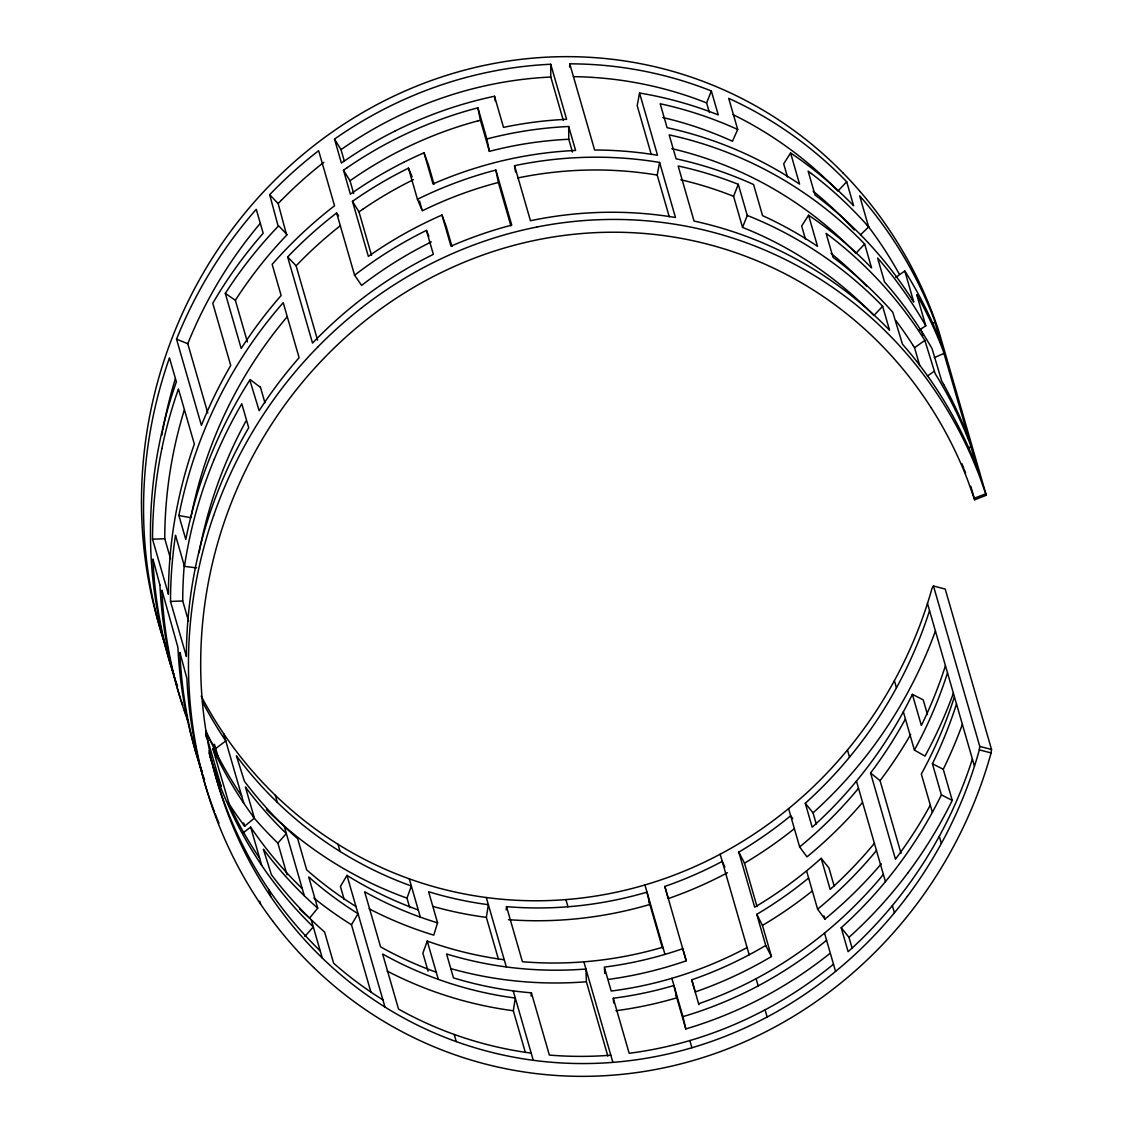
<?xml version="1.0" encoding="UTF-8"?>
<svg xmlns="http://www.w3.org/2000/svg" width="1133" height="1133" viewBox="0 0 1133 1133"><rect width="100%" height="100%" fill="white"/><g stroke="black" fill="none" stroke-linecap="round" stroke-linejoin="round"><path stroke-width="1.5" d="M161.892 448.541A498.577 464.204 -16.1 0 1 177.697 391.126L178.447 389.016L194.352 444.079L193.601 446.19A498.577 464.204 -16.1 0 0 177.796 503.604L176.72 508.901A504.638 469.855 -16.1 0 0 173.916 524.891L173.108 530.23A507.626 472.631 -16.1 0 0 168.463 589.358L168.42 594.259L152.53 539.209L152.573 534.294A507.626 472.631 -16.1 0 1 157.218 475.18L158.025 469.827A504.638 469.855 -16.1 0 1 160.829 453.851L161.892 448.541M170.545 558.753L164.767 538.727L164.795 533.969A492.487 458.525 -16.1 0 1 169.299 476.611L170.092 471.427A489.583 455.834 -16.1 0 1 172.811 455.919L173.845 450.778A483.692 450.339 -16.1 0 1 184.282 410.061M214.307 459.162A479.726 446.657 -16.1 0 1 240.635 405.756L241.796 403.787L248.708 427.722L247.546 429.704A479.726 446.657 -16.1 0 0 221.204 483.097L219.151 488.111A490.334 456.528 -16.1 0 0 213.372 503.307L211.559 508.42A498.577 464.204 -16.1 0 0 195.754 565.834L194.692 571.145A504.638 469.855 -16.1 0 0 191.874 587.135L191.066 592.474A507.626 472.631 -16.1 0 0 186.421 651.602L186.393 656.503L170.502 601.439L170.531 596.539A507.626 472.631 -16.1 0 1 175.176 537.41L175.502 535.258L184.495 566.373L196.561 567.874M188.503 620.997L182.725 600.972L182.753 596.213A492.487 458.525 -16.1 0 1 184.282 564.885M569.616 67.031L569.743 63.83L574.02 63.859A371.992 346.344 -16.1 0 1 630.203 68.674L635.245 69.51A375.646 349.743 -16.1 0 1 650.314 72.441L655.313 73.546A382.062 355.72 -16.1 0 1 709.003 90.045L711.34 90.966L718.251 114.9L715.914 113.98A382.062 355.72 -16.1 0 0 662.224 97.48L657.225 96.376A375.646 349.743 -16.1 0 0 642.156 93.458L639.55 93.019L637.185 105.652L651.263 154.442M506.168 909.841L506.522 906.655L508.136 906.782A359.756 334.957 -16.1 0 0 567.973 906.768A360.308 335.467 -16.1 0 0 582.928 905.295L587.9 904.672A364.005 338.909 -16.1 0 0 646.985 892.138L649.875 904.446A375.207 349.346 -16.1 0 1 588.976 917.362L583.849 917.999A371.397 345.792 -16.1 0 1 568.426 919.529A370.817 345.253 -16.1 0 1 508.462 919.67M531.037 996.02L531.405 992.834L528.049 992.536A361.427 336.501 -16.1 0 1 513.235 990.879A365.577 340.367 -16.1 0 1 455.069 978.374L453.469 977.906L446.558 953.958L448.158 954.453A365.577 340.367 -16.1 0 0 506.324 966.945A361.427 336.501 -16.1 0 0 521.152 968.602L526.109 969.027A359.756 334.957 -16.1 0 0 585.931 969.012L586.384 981.759L607.855 1056.112M972.383 759.068A473.778 441.119 -16.1 0 1 948.93 817.587L946.593 822.303A462.703 430.795 -16.1 0 1 939.285 836.267L941.367 843.448A462.703 430.795 -16.1 0 0 948.675 829.483L950.998 824.767A473.778 441.119 -16.1 0 0 974.451 766.248A482.021 448.781 -16.1 0 0 979.011 751.151L979.776 746.42L933.479 586.016L945.219 589.075L991.531 749.48L990.724 754.323A496.849 462.59 -16.1 0 1 986.036 769.888A488.351 454.687 -16.1 0 1 961.86 830.22L959.453 835.063A476.936 444.051 -16.1 0 1 951.918 849.467A465.21 433.132 -16.1 0 1 916.894 903.978L913.623 908.269A451.047 419.946 -16.1 0 1 903.553 920.902A438.074 407.88 -16.1 0 1 859.083 967.426L855.089 970.981A423.53 394.326 -16.1 0 1 842.881 981.348A411.435 383.067 -16.1 0 1 790.763 1018L786.189 1020.663A398.802 371.298 -16.1 0 1 772.338 1028.367A389.398 362.56 -16.1 0 1 714.668 1053.662L709.725 1055.347A380.561 354.317 -16.1 0 1 694.784 1060.049A375.207 349.346 -16.1 0 1 633.885 1072.965L628.758 1073.602A371.397 345.792 -16.1 0 1 613.335 1075.118A370.817 345.253 -16.1 0 1 551.658 1075.146L546.559 1074.707A372.545 346.854 -16.1 0 1 531.278 1072.993A376.822 350.848 -16.1 0 1 471.314 1060.106L466.428 1058.619A383.86 357.391 -16.1 0 1 451.897 1053.718A392.415 365.364 -16.1 0 1 396.083 1028.467L391.607 1025.974A403.787 375.944 -16.1 0 1 378.422 1018.114A415.414 386.778 -16.1 0 1 328.981 981.49L325.114 978.105A429.478 399.878 -16.1 0 1 313.799 967.582M184.495 566.373L184.962 563.186A504.638 469.855 -16.1 0 1 187.781 547.211L188.843 541.9A498.577 464.204 -16.1 0 1 204.648 484.485L206.461 479.372A490.334 456.528 -16.1 0 1 212.239 464.176L214.293 459.162M498.393 959.099L486.354 917.39L488.351 904.7A365.577 340.367 -16.1 0 1 430.186 892.209L428.6 891.728L437.579 922.843L433.755 935.136L430.498 934.13A383.86 357.391 -16.1 0 1 415.967 929.244A392.415 365.364 -16.1 0 1 369.16 908.822M525.344 1052.458L513.306 1010.749L515.303 998.06A365.577 340.367 -16.1 0 1 457.137 985.568L452.393 984.11A372.403 346.726 -16.1 0 1 438.301 979.365A380.702 354.459 -16.1 0 1 384.144 954.864L382.642 954.043L398.533 1009.092L400.034 1009.928A380.702 354.459 -16.1 0 0 454.191 1034.443A372.403 346.726 -16.1 0 0 468.283 1039.173L473.027 1040.632A365.577 340.367 -16.1 0 0 531.193 1053.124M669.263 216.785L657.211 175.077L659.59 162.444L657.14 162.033A371.992 346.344 -16.1 0 0 600.972 157.218L595.831 157.19A370.59 345.041 -16.1 0 0 580.379 157.501L575.238 157.742A372.148 346.486 -16.1 0 0 518.843 164.809L514.552 165.687L515.543 171.947M163.931 424.294L164.866 419.649A483.692 450.339 -16.1 0 1 175.303 378.946M178.901 515.557L179.85 510.785A498.577 464.204 -16.1 0 1 195.669 453.37L197.482 448.257A490.334 456.528 -16.1 0 1 203.26 433.061L205.314 428.033A479.726 446.657 -16.1 0 1 231.642 374.641L234.389 369.967A467.702 435.454 -16.1 0 1 242.915 356.173L245.861 351.641A454.432 423.091 -16.1 0 1 281.678 304.409L283.222 302.681L299.112 357.731L297.568 359.473A454.432 423.091 -16.1 0 0 261.765 406.705L259.16 410.698L249.827 380.107A467.702 435.454 -16.1 0 0 241.301 393.916L238.567 398.575A479.726 446.657 -16.1 0 0 212.225 451.982L210.172 456.996A490.334 456.528 -16.1 0 0 204.393 472.192L202.58 477.305A498.577 464.204 -16.1 0 0 186.775 534.719L185.812 539.492L178.901 515.557L190.882 517.654L191.803 513.008A483.692 450.339 -16.1 0 1 207.141 457.307L208.897 452.35A475.69 442.904 -16.1 0 1 214.519 437.607L216.502 432.735A465.408 433.33 -16.1 0 1 242.051 380.943L244.714 376.411A453.738 422.453 -16.1 0 1 252.985 363.027L255.846 358.623A440.864 410.472 -16.1 0 1 287.187 316.773M199.861 548.769L199.762 549.278A489.583 455.834 -16.1 0 0 199.111 552.72M200.173 547.225L200.782 544.137A483.692 450.339 -16.1 0 1 216.12 488.436L217.89 483.479A475.69 442.904 -16.1 0 1 223.498 468.736L225.481 463.864A465.408 433.33 -16.1 0 1 245.889 421.221M213.641 515.6L215.44 510.487A490.334 456.528 -16.1 0 1 221.232 495.291L223.272 490.277A479.726 446.657 -16.1 0 1 249.614 436.885L252.362 432.211A467.702 435.454 -16.1 0 1 260.887 418.417L263.833 413.885A454.432 423.091 -16.1 0 1 299.636 366.653L303.191 362.617A440.666 410.288 -16.1 0 1 314.124 350.777L317.849 346.925M409.749 907.703L406.988 898.129L411.35 886.006A380.702 354.459 -16.1 0 1 357.207 861.505L352.859 859.083A391.735 364.727 -16.1 0 1 340.07 851.464A403.008 375.221 -16.1 0 1 292.102 815.93L288.349 812.644A416.661 387.939 -16.1 0 1 277.373 802.433A429.223 399.623 -16.1 0 1 237.533 757.326L236.415 755.867L244.431 781.274A429.223 399.623 -16.1 0 0 284.27 826.382A416.661 387.939 -16.1 0 0 295.26 836.579L297.682 838.717L306.661 869.832L307.992 871.008A403.008 375.221 -16.1 0 0 355.946 906.527M504.242 959.764A365.577 340.367 -16.1 0 1 446.076 947.259L441.346 945.814A372.403 346.726 -16.1 0 1 427.24 941.07L422.878 953.179L428.076 971.193M709.385 112.521L706.624 102.947L711.34 90.966M810.633 262.983A389.044 362.22 -16.1 0 0 763.075 236.273L758.558 234.205A378.79 352.675 -16.1 0 0 744.891 228.356L742.554 227.421L733.575 196.306L738.291 184.325L735.954 183.404A382.062 355.72 -16.1 0 0 682.264 166.891L678.157 165.999L694.047 221.048L698.155 221.969A382.062 355.72 -16.1 0 1 751.845 238.468L756.589 240.338A390.446 363.523 -16.1 0 1 770.681 246.385L775.326 248.509A401.011 373.366 -16.1 0 1 824.357 276.041L828.62 278.888A412.936 384.469 -16.1 0 1 841.168 287.796L845.275 290.869A426.121 396.748 -16.1 0 1 887.691 328.301L889.547 330.199L882.635 306.264L880.794 304.352A426.121 396.748 -16.1 0 0 838.378 266.921L834.256 263.847A412.936 384.469 -16.1 0 0 821.722 254.939L817.46 252.093A401.011 373.366 -16.1 0 0 768.415 224.561L763.769 222.436A390.446 363.523 -16.1 0 0 749.678 216.403L747.27 215.454L738.291 184.325M742.554 227.421L747.27 215.454M176.536 339.164L178.363 334.674A479.726 446.657 -16.1 0 1 204.705 281.281L207.438 276.608A467.702 435.454 -16.1 0 1 215.964 262.814L218.924 258.282A454.432 423.091 -16.1 0 1 254.727 211.05L256.27 209.322L263.182 233.256L261.652 234.998A454.432 423.091 -16.1 0 0 225.835 282.23L222.875 286.748A467.702 435.454 -16.1 0 0 214.349 300.557L212.777 303.247L230.735 365.492L229.588 367.46A479.726 446.657 -16.1 0 0 203.246 420.853L201.405 425.342L176.536 339.164L187.781 343.724L207.778 413.007M187.781 343.724L189.551 339.376A465.408 433.33 -16.1 0 1 215.1 287.584L217.763 283.052A453.738 422.453 -16.1 0 1 226.034 269.668L228.894 265.264A440.864 410.472 -16.1 0 1 260.236 223.413M787.477 176.932L783.696 163.832L790.579 152.983L792.703 154.4A412.936 384.469 -16.1 0 1 805.237 163.308L809.344 166.395A426.121 396.748 -16.1 0 1 851.761 203.827L853.616 205.71L846.705 181.776L844.864 179.878A426.121 396.748 -16.1 0 0 802.447 142.446L798.34 139.373A412.936 384.469 -16.1 0 0 785.792 130.465L781.529 127.604A401.011 373.366 -16.1 0 0 732.499 100.086L728.717 98.359L737.696 129.488L732.456 141.243L731.606 140.846A378.79 352.675 -16.1 0 0 717.94 134.997L713.337 133.17A370.661 345.112 -16.1 0 0 662.862 117.535M927.474 714.583L923.211 699.84L912.377 694.359L910.663 697.815A462.703 430.795 -16.1 0 1 903.369 711.779A451.331 420.201 -16.1 0 1 869.379 764.676L866.207 768.84A437.579 407.413 -16.1 0 1 856.435 781.09A425.002 395.7 -16.1 0 1 813.296 826.226L812.177 827.203L805.28 803.269L806.37 802.277A425.002 395.7 -16.1 0 0 849.509 757.156A437.579 407.413 -16.1 0 0 859.296 744.891L862.454 740.727A451.331 420.201 -16.1 0 0 896.444 687.844A462.703 430.795 -16.1 0 0 903.766 673.88L906.088 669.164A473.778 441.119 -16.1 0 0 929.542 610.645M939.271 836.253A451.331 420.201 -16.1 0 1 905.309 889.15L902.137 893.314A437.579 407.413 -16.1 0 1 892.365 905.579A425.002 395.7 -16.1 0 1 849.226 950.7L848.107 951.678L841.196 927.743L842.301 926.752A425.002 395.7 -16.1 0 0 885.44 881.63A437.579 407.413 -16.1 0 0 895.226 869.379L898.384 865.201A451.331 420.201 -16.1 0 0 932.374 812.319A462.703 430.795 -16.1 0 0 939.682 798.354L941.396 794.899L932.417 763.769L933.025 762.523A473.778 441.119 -16.1 0 0 956.493 704.004M907.915 872.863A465.21 433.132 -16.1 0 0 942.925 818.338A476.936 444.051 -16.1 0 0 950.474 803.948L952.244 800.38L943.251 769.25L943.888 767.976A488.351 454.687 -16.1 0 0 962.37 724.327M418.261 909.955A380.702 354.459 -16.1 0 1 364.104 885.44L359.77 883.032A391.735 364.727 -16.1 0 1 346.981 875.398L340.424 886.445L344.205 899.545M370.987 992.338L351.471 924.755L358.028 913.694A403.008 375.221 -16.1 0 1 310.074 878.174M933.479 586.016L932.02 588.367A482.021 448.781 -16.1 0 1 927.474 603.464A473.778 441.119 -16.1 0 1 904.021 661.998L901.684 666.7A462.703 430.795 -16.1 0 1 894.376 680.664A451.331 420.201 -16.1 0 1 860.4 733.561L857.228 737.71A437.579 407.413 -16.1 0 1 847.456 749.975A425.002 395.7 -16.1 0 1 804.317 795.111L800.436 798.553A410.882 382.557 -16.1 0 1 788.596 808.622L799.643 846.918L806.951 856.874A423.53 394.326 -16.1 0 0 819.159 846.493L823.153 842.938A438.074 407.88 -16.1 0 0 862.425 802.603M808.551 215.228L817.53 246.343L815.392 244.912A401.011 373.366 -16.1 0 0 766.347 217.38L762.566 215.652L753.587 184.537L752.723 184.141A390.446 363.523 -16.1 0 0 738.631 178.108L733.872 176.224A382.062 355.72 -16.1 0 0 680.182 159.711L676.089 158.818L669.178 134.869L673.271 135.79A382.062 355.72 -16.1 0 1 726.961 152.289L731.72 154.159A390.446 363.523 -16.1 0 1 745.811 160.206L750.457 162.345A401.011 373.366 -16.1 0 1 799.487 189.862L803.75 192.709A412.936 384.469 -16.1 0 1 816.298 201.617L820.405 204.691A426.121 396.748 -16.1 0 1 862.822 242.122L864.663 244.02L871.574 267.954L869.733 266.057A426.121 396.748 -16.1 0 0 827.317 228.625L823.209 225.552A412.936 384.469 -16.1 0 0 810.661 216.644L808.551 215.228L801.668 226.062L805.45 239.162M225.297 293.405L227.903 289.411A454.432 423.091 -16.1 0 1 263.706 242.179L267.275 238.142A440.666 410.288 -16.1 0 1 278.194 226.303L269.682 194.692L272.94 191.321A426.943 397.499 -16.1 0 1 316.773 152.162L318.656 150.731L334.547 205.795L332.677 207.226A426.943 397.499 -16.1 0 0 288.844 246.385L285.105 250.237A440.666 410.288 -16.1 0 0 274.172 262.077L272.161 264.371L281.14 295.486L279.61 297.243A454.432 423.091 -16.1 0 0 243.807 344.474L241.187 348.454L225.297 293.405L235.352 300.273L247.391 341.982M235.352 300.273L237.888 296.393A440.864 410.472 -16.1 0 1 272.614 250.563L276.07 246.654A427.523 398.037 -16.1 0 1 286.677 235.168L278.151 203.572L269.682 194.692M259.896 386.962L250.166 379.583M930.292 805.138A451.331 420.201 -16.1 0 1 896.33 858.035L895.452 859.168L870.569 772.989L871.447 771.842A451.331 420.201 -16.1 0 0 905.423 718.959M901.032 853.333L880.058 780.679L880.964 779.49A465.21 433.132 -16.1 0 0 910.691 734.411M907.901 872.849L904.644 877.154A451.047 419.946 -16.1 0 1 894.574 889.787A438.074 407.88 -16.1 0 1 850.104 936.311L848.957 937.303L852.186 948.477M907.377 896.33L904.205 900.494A437.579 407.413 -16.1 0 1 894.433 912.759A425.002 395.7 -16.1 0 1 851.294 957.895L847.413 961.336A410.882 382.557 -16.1 0 1 835.573 971.406A399.156 371.638 -16.1 0 1 785.013 1006.954L780.58 1009.545A386.891 360.223 -16.1 0 1 767.14 1017.009A377.785 351.74 -16.1 0 1 711.198 1041.539L706.397 1043.181A369.202 343.738 -16.1 0 1 691.895 1047.742A364.005 338.909 -16.1 0 1 632.823 1060.276L627.838 1060.885A360.308 335.467 -16.1 0 1 612.882 1062.372A359.756 334.957 -16.1 0 1 553.046 1062.386L548.089 1061.961A361.427 336.501 -16.1 0 1 533.261 1060.304A365.577 340.367 -16.1 0 1 475.095 1047.798L470.365 1046.354A372.403 346.726 -16.1 0 1 456.259 1041.609A380.702 354.459 -16.1 0 1 402.116 1017.108L397.768 1014.686A391.735 364.727 -16.1 0 1 384.979 1007.053A403.008 375.221 -16.1 0 1 337.025 971.533L333.258 968.248A416.661 387.939 -16.1 0 1 322.282 958.036A429.223 399.623 -16.1 0 1 282.443 912.929L279.426 908.893A443.385 412.809 -16.1 0 1 270.702 896.515A455.211 423.827 -16.1 0 1 240.578 843.646L238.426 839.029A467.575 435.341 -16.1 0 1 232.307 824.98L230.381 820.235A477.276 444.363 -16.1 0 1 213.131 766.475L211.913 761.461A485.122 451.67 -16.1 0 1 208.656 746.307L207.693 741.223A490.207 456.401 -16.1 0 1 201.178 684.53L200.966 679.318A492.926 458.936 -16.1 0 1 200.683 663.669L200.725 658.457A492.487 458.525 -16.1 0 1 205.229 601.099L206.022 595.916A489.583 455.834 -16.1 0 1 208.741 580.408L209.775 575.252A483.692 450.339 -16.1 0 1 225.113 519.551L226.869 514.594A475.69 442.904 -16.1 0 1 232.477 499.851L234.46 494.979A465.408 433.33 -16.1 0 1 260.024 443.173L262.672 438.655A453.738 422.453 -16.1 0 1 270.943 425.257L273.804 420.867A440.864 410.472 -16.1 0 1 308.544 375.051L312 371.142A427.523 398.037 -16.1 0 1 322.608 359.643L326.219 355.904A414.196 385.645 -16.1 0 1 368.749 317.92L372.856 314.776A401.365 373.692 -16.1 0 1 385.347 305.641L389.582 302.695A389.71 362.843 -16.1 0 1 438.188 274.073L442.776 271.835A379.357 353.199 -16.1 0 1 456.684 265.419L461.358 263.408A371.1 345.523 -16.1 0 1 514.085 245.294L518.971 244.034A364.741 339.588 -16.1 0 1 533.7 240.621L538.642 239.601A361.03 336.147 -16.1 0 1 593.352 232.747L598.337 232.52A359.529 334.745 -16.1 0 1 613.321 232.223L618.306 232.251A360.889 336.005 -16.1 0 1 672.818 236.924L677.704 237.732A364.429 339.305 -16.1 0 1 692.334 240.564L697.177 241.641A370.661 345.112 -16.1 0 1 749.267 257.658L753.87 259.471A378.79 352.675 -16.1 0 1 767.537 265.334L772.04 267.402A389.044 362.22 -16.1 0 1 819.626 294.098L823.762 296.86A400.615 372.998 -16.1 0 1 835.927 305.499L839.907 308.488A413.403 384.894 -16.1 0 1 881.063 344.814L884.547 348.397A426.702 397.286 -16.1 0 1 894.73 359.473L898.03 363.254A440.057 409.721 -16.1 0 1 931.099 407.724M310.06 878.188L308.728 877.013L317.707 908.142L309.635 918.056L307.142 915.861A429.478 399.878 -16.1 0 1 299.565 908.893M287.017 874.803L277.868 843.094L286.352 833.548M304.819 936.453L313.303 926.907A429.223 399.623 -16.1 0 1 273.464 881.814L270.433 877.778A443.385 412.809 -16.1 0 1 261.709 865.4A455.211 423.827 -16.1 0 1 231.599 812.531L229.433 807.914A467.575 435.341 -16.1 0 1 223.328 793.865L221.402 789.12A477.276 444.363 -16.1 0 1 212.664 765.03M846.705 181.776L837.938 191.052L836.154 189.197A413.403 384.894 -16.1 0 0 795.012 152.884L791.018 149.91A400.615 372.998 -16.1 0 0 778.853 141.271L774.717 138.495A389.044 362.22 -16.1 0 0 733.108 114.66M864.663 244.02L855.911 253.282L854.126 251.441A413.403 384.894 -16.1 0 0 812.97 215.128L808.976 212.14A400.615 372.998 -16.1 0 0 796.811 203.501L792.675 200.739A389.044 362.22 -16.1 0 0 745.103 174.029L740.6 171.975A378.79 352.675 -16.1 0 0 726.919 166.112L722.316 164.285A370.661 345.112 -16.1 0 0 671.841 148.65M882.635 306.264L873.869 315.526L872.084 313.685A413.403 384.894 -16.1 0 0 830.942 277.358L826.948 274.384A400.615 372.998 -16.1 0 0 814.769 265.745L810.647 262.969M278.151 203.572L281.31 200.3M429.209 242.958A389.71 362.843 -16.1 0 0 380.617 271.594L376.368 274.526A401.365 373.692 -16.1 0 0 363.877 283.647L361.597 285.403L354.587 275.206L356.937 273.407A413.715 385.192 -16.1 0 1 369.825 263.989L374.187 260.958A401.691 374.003 -16.1 0 1 424.294 231.458L426.433 230.41L433.344 254.344L431.206 255.407A401.691 374.003 -16.1 0 0 381.113 284.907L376.737 287.924A413.715 385.192 -16.1 0 0 363.849 297.342L359.628 300.585A426.943 397.499 -16.1 0 0 315.795 339.744L312.524 343.101L287.655 256.922L290.912 253.565A426.943 397.499 -16.1 0 1 334.745 214.406L336.628 212.976L338.625 215.879M317.58 340.155L296.11 265.816L299.282 262.544A414.196 385.645 -16.1 0 1 340.438 225.623M860.627 234.673L868.643 226.926L859.65 195.811L862.355 198.898M816.256 824.003L813.027 812.828L814.16 811.823A438.074 407.88 -16.1 0 0 858.63 765.299A451.047 419.946 -16.1 0 0 868.714 752.666L871.971 748.375A465.21 433.132 -16.1 0 0 906.995 693.849A476.936 444.051 -16.1 0 0 914.543 679.474L916.937 674.617A488.351 454.687 -16.1 0 0 935.433 630.968M834.115 885.907L828.917 867.892L821.17 858.318L818.394 860.797A410.882 382.557 -16.1 0 1 806.554 870.852A399.156 371.638 -16.1 0 1 755.994 906.414L754.677 907.165L738.787 852.101L740.09 851.336A399.156 371.638 -16.1 0 0 790.65 815.788L792.746 818.649M831.254 888.456L830.149 889.433L821.17 858.318M227.945 802.093A469.218 436.871 -16.1 0 0 233.667 810.817A457.024 425.512 -16.1 0 0 242.674 823.564L244.643 826.212L254.387 818.111L245.408 786.982L246.498 788.455A429.223 399.623 -16.1 0 0 286.337 833.562M361.696 307.765L365.917 304.522A413.715 385.192 -16.1 0 1 378.804 295.104L383.166 292.087A401.691 374.003 -16.1 0 1 433.273 262.573L438.004 260.264A391.027 364.075 -16.1 0 1 452.322 253.65L457.151 251.583A382.515 356.144 -16.1 0 1 511.493 232.916L516.535 231.614A375.958 350.04 -16.1 0 1 531.717 228.087L536.801 227.039M243.099 832.826L250.662 827.09A443.385 412.809 -16.1 0 0 259.386 839.468L262.389 843.519A429.223 399.623 -16.1 0 0 302.228 888.626M895.806 277.373L904.8 270.971L906.131 273.081A466.923 434.732 -16.1 0 1 914.147 286.55L916.71 291.11A479.047 446.02 -16.1 0 1 941.084 343.497L942.09 346.117L934.187 319.548A479.047 446.02 -16.1 0 0 909.813 267.161L907.25 262.615A466.923 434.732 -16.1 0 0 899.22 249.133L896.444 244.728A453.597 422.326 -16.1 0 0 862.355 198.898M919.755 365.732L914.558 347.718L924.84 340.396L923.381 338.087A453.597 422.326 -16.1 0 0 889.306 292.257L885.893 288.363A439.831 409.509 -16.1 0 0 875.398 276.948L871.801 273.237A426.121 396.748 -16.1 0 0 829.398 235.806L826.084 233.341L832.996 257.276L836.296 259.754A426.121 396.748 -16.1 0 1 878.712 297.186L882.31 300.882A439.831 409.509 -16.1 0 1 892.804 312.297L902.491 344.234L905.182 347.321A453.597 422.326 -16.1 0 1 939.271 393.151L942.061 397.556A466.923 434.732 -16.1 0 1 950.077 411.024L952.641 415.584A479.047 446.02 -16.1 0 1 977.014 467.971L978.02 470.592L970.117 444.037A479.047 446.02 -16.1 0 0 945.743 391.65L943.166 387.089A466.923 434.732 -16.1 0 0 935.15 373.621L924.84 340.396M927.389 376.085L933.819 371.511M395.261 130.918A401.691 374.003 -16.1 0 0 345.183 160.433L341.401 163.025L334.504 139.09L338.257 136.484A401.691 374.003 -16.1 0 1 388.364 106.969L393.094 104.661A391.027 364.075 -16.1 0 1 407.413 98.061L412.242 95.979A382.515 356.144 -16.1 0 1 466.584 77.313L471.625 76.01A375.958 350.04 -16.1 0 1 486.808 72.484L491.892 71.45A372.148 346.486 -16.1 0 1 548.287 64.369L550.723 64.269L566.613 119.319L564.177 119.432A372.148 346.486 -16.1 0 0 507.782 126.499L503.505 127.378L494.526 96.263L493.719 96.418A375.958 350.04 -16.1 0 0 478.537 99.959L473.495 101.262A382.515 356.144 -16.1 0 0 419.153 119.928L414.324 121.996A391.027 364.075 -16.1 0 0 400.006 128.595L395.275 130.918M344.248 160.801L341.033 149.641L344.673 147.106A389.71 362.843 -16.1 0 1 393.278 118.483L397.867 116.232A379.357 353.199 -16.1 0 1 411.775 109.83L416.448 107.805A371.1 345.523 -16.1 0 1 469.161 89.705L474.061 88.445A364.741 339.588 -16.1 0 1 488.79 85.017L493.719 84.012A361.03 336.147 -16.1 0 1 548.443 77.143L550.794 77.044L563.328 120.424M404.254 162.033A401.691 374.003 -16.1 0 0 354.162 191.548L350.394 194.154L343.483 170.205L347.236 167.599M353.694 193.516L350.012 180.756L353.666 178.221A389.71 362.843 -16.1 0 1 402.257 149.598L406.846 147.347A379.357 353.199 -16.1 0 1 420.754 140.945L425.427 138.934A371.1 345.523 -16.1 0 1 478.154 120.82M451.982 246.484L446.317 226.827L441.983 215.043L441.275 215.355A391.027 364.075 -16.1 0 0 426.943 221.955L422.227 224.277A401.691 374.003 -16.1 0 0 372.12 253.792L368.352 256.384L352.462 201.334L356.229 198.728A401.691 374.003 -16.1 0 1 406.322 169.214L408.475 168.166L412.115 176.819M371.511 255.251L358.991 211.871L362.645 209.336M919.146 330.1L925.76 325.837L916.781 294.722L918.792 298.291A479.047 446.02 -16.1 0 1 943.166 350.678L969.041 439.477L968.049 436.842A479.047 446.02 -16.1 0 0 943.676 384.469M757.014 906.556L744.494 863.176L745.84 862.383A411.435 383.067 -16.1 0 0 793.808 829.101M765.738 945.46L762.608 947.301A386.891 360.223 -16.1 0 1 749.182 954.765A377.785 351.74 -16.1 0 1 693.226 979.309L691.753 979.79L695.195 991.927L696.696 991.403A389.398 362.56 -16.1 0 0 754.366 966.109A398.802 371.298 -16.1 0 0 768.231 958.433L771.446 956.535L765.738 945.46L756.759 914.345L758.048 913.58A399.156 371.638 -16.1 0 0 808.622 878.033M771.446 956.535L762.467 925.42L763.798 924.627A411.435 383.067 -16.1 0 0 811.78 891.345M404.254 162.047L408.985 159.725A391.027 364.075 -16.1 0 1 423.303 153.111L424.025 152.813L428.345 164.582L434.024 184.24M413.333 179.708L411.251 180.728A389.71 362.843 -16.1 0 0 362.645 209.35M495.857 170.077L498.378 182.484L496.112 183.064A371.1 345.523 -16.1 0 0 443.4 201.178L438.712 203.189A379.357 353.199 -16.1 0 0 424.818 209.591L422.312 210.823L417.454 199.295L420.031 198.02A391.027 364.075 -16.1 0 1 434.364 191.42L439.179 189.338A382.515 356.144 -16.1 0 1 493.521 170.672L495.857 170.077L511.748 225.141L509.425 225.736A382.515 356.144 -16.1 0 0 455.084 244.402L450.962 246.173L441.983 215.043M429.209 242.972L431.291 241.938M932.332 323.443L935.178 322.183M934.187 357.745L944.157 353.298M968.262 447.932L971.108 446.657M932.119 312.368L933.974 317.311A488.266 454.602 -16.1 0 1 938.775 331.006L986.276 495.248L974.677 499.78L974.168 498.322L985.752 493.79L979.096 475.152A479.047 446.02 -16.1 0 0 954.722 422.765L952.159 418.204A466.923 434.732 -16.1 0 0 944.129 404.736L941.353 400.331A453.597 422.326 -16.1 0 0 907.264 354.487L903.865 350.607A439.831 409.509 -16.1 0 0 893.37 339.178L889.773 335.467A426.121 396.748 -16.1 0 0 847.357 298.036L843.249 294.977A412.936 384.469 -16.1 0 0 830.701 286.068L826.439 283.208A401.011 373.366 -16.1 0 0 777.408 255.69L772.748 253.565A390.446 363.523 -16.1 0 0 758.657 247.518L753.912 245.634A382.062 355.72 -16.1 0 0 700.222 229.135L695.223 228.03A375.646 349.743 -16.1 0 0 680.154 225.113L675.112 224.277A371.992 346.344 -16.1 0 0 618.93 219.462L613.789 219.434A370.59 345.041 -16.1 0 0 598.351 219.745L593.196 219.972A372.148 346.486 -16.1 0 0 536.801 227.039M727.428 872.75A389.398 362.56 -16.1 0 1 669.759 898.058L668.243 898.568L664.816 886.431L666.275 885.935A377.785 351.74 -16.1 0 0 722.231 861.392L724.837 867.085M747.1 947.57A377.785 351.74 -16.1 0 1 691.158 972.128L686.357 973.757A369.202 343.738 -16.1 0 1 671.869 978.317A364.005 338.909 -16.1 0 1 612.783 990.851L611.211 991.049L604.3 967.1L605.872 966.902A364.005 338.909 -16.1 0 0 664.958 954.383A369.202 343.738 -16.1 0 0 679.446 949.822L682.774 948.675L686.216 960.798L682.774 961.988A380.561 354.317 -16.1 0 1 667.833 966.69A375.207 349.346 -16.1 0 1 608.648 979.379M698.664 1003.739L700.137 1003.229A377.785 351.74 -16.1 0 0 756.079 978.7A386.891 360.223 -16.1 0 0 769.519 971.236L773.952 968.63A399.156 371.638 -16.1 0 0 824.512 933.082A410.882 382.557 -16.1 0 0 836.366 923.027L840.233 919.571A425.002 395.7 -16.1 0 0 883.372 874.449M572.448 152.049L568.766 139.288L566.401 139.387A361.03 336.147 -16.1 0 0 511.691 146.242L506.763 147.262A364.741 339.588 -16.1 0 0 492.019 150.675L489.399 151.369L486.878 138.962L477.899 107.833L475.563 108.442A382.515 356.144 -16.1 0 0 421.221 127.108L416.392 129.176A391.027 364.075 -16.1 0 0 402.073 135.776L397.343 138.099A401.691 374.003 -16.1 0 0 347.25 167.613M478.154 120.834L480.42 120.24L477.899 107.833M486.878 138.962L489.583 138.254A375.958 350.04 -16.1 0 1 504.78 134.728L509.864 133.68A372.148 346.486 -16.1 0 1 566.259 126.613L568.695 126.499L575.606 150.448L573.171 150.562A372.148 346.486 -16.1 0 0 516.775 157.629L511.677 158.662A375.958 350.04 -16.1 0 0 496.495 162.189L491.453 163.506A382.515 356.144 -16.1 0 0 437.111 182.158L433.004 183.928L424.025 152.813M517.908 177.938L520.67 177.371A361.03 336.147 -16.1 0 1 575.38 170.502L580.379 170.276A359.529 334.745 -16.1 0 1 595.363 169.978L600.348 170.007A360.889 336.005 -16.1 0 1 654.846 174.68L657.211 175.077M613.661 1002.988L613.279 998.23L614.851 998.031A364.005 338.909 -16.1 0 0 673.937 985.498L676.826 997.805A375.207 349.346 -16.1 0 1 615.927 1010.721M152.53 539.209L164.767 538.727M170.502 601.439L182.725 600.972M979.776 746.42L991.531 749.48M979.365 749.876L991.106 752.935M437.579 922.843L434.435 921.88A372.403 346.726 -16.1 0 1 420.343 917.135A380.702 354.459 -16.1 0 1 366.186 892.62L364.67 891.798L380.575 946.848L382.062 947.698A380.702 354.459 -16.1 0 0 436.219 972.199M706.624 102.947L704.358 102.041A370.661 345.112 -16.1 0 0 652.268 86.037L647.425 84.975A364.429 339.305 -16.1 0 0 632.795 82.142L627.894 81.321A360.889 336.005 -16.1 0 0 573.397 76.647M733.575 196.306L731.295 195.4A370.661 345.112 -16.1 0 0 680.82 179.765M737.696 129.488L736.832 129.077A390.446 363.523 -16.1 0 0 722.741 123.044L717.982 121.16A382.062 355.72 -16.1 0 0 664.292 104.661L660.185 103.754L667.096 127.689L671.203 128.61A382.062 355.72 -16.1 0 1 724.893 145.109L729.638 146.978A390.446 363.523 -16.1 0 1 743.73 153.026L748.375 155.15A401.011 373.366 -16.1 0 1 797.42 182.682L799.558 184.098L790.579 152.983M932.417 763.769L943.251 769.25M941.396 794.899L952.244 800.38M903.355 711.779L914.416 750.088L924.981 756.108A476.936 444.051 -16.1 0 0 932.516 741.704L934.909 736.847A488.351 454.687 -16.1 0 0 953.391 693.198M811.426 173.576L808.126 171.097L815.038 195.032L818.323 197.51A426.121 396.748 -16.1 0 1 860.74 234.942L864.352 238.638A439.831 409.509 -16.1 0 1 874.846 250.053L878.245 253.962A453.597 422.326 -16.1 0 1 912.32 299.792M870.569 772.989L880.058 780.679M317.707 908.142L315.3 906.003A416.661 387.939 -16.1 0 1 304.324 895.792A429.223 399.623 -16.1 0 1 264.485 850.685L263.366 849.226L271.368 874.634A429.223 399.623 -16.1 0 0 311.221 919.741A416.661 387.939 -16.1 0 0 322.211 929.938L324.619 932.077L333.612 963.192L334.929 964.367A403.008 375.221 -16.1 0 0 382.897 999.887M842.782 172.698L846.379 176.408A439.831 409.509 -16.1 0 1 856.874 187.823L860.273 191.718M866.589 286.153L863.105 282.556A413.403 384.894 -16.1 0 0 831.098 253.438M278.661 225.807L287.131 234.687M287.655 256.922L296.11 265.816M868.643 226.926L867.935 226.118A439.831 409.509 -16.1 0 0 857.44 214.703L853.843 210.993A426.121 396.748 -16.1 0 0 811.426 173.561M805.28 803.269L813.027 812.828M841.196 927.743L848.957 937.303M254.387 818.111L252.475 815.533A443.385 412.809 -16.1 0 1 243.751 803.155A455.211 423.827 -16.1 0 1 213.641 750.287L212.82 748.559L229.517 805.351M272.713 921.101L269.612 916.923A457.024 425.512 -16.1 0 1 260.618 904.162A469.218 436.871 -16.1 0 1 229.588 849.665L227.351 844.906A481.964 448.739 -16.1 0 1 221.048 830.432L219.066 825.546A491.963 458.044 -16.1 0 1 201.277 770.128L200.031 764.959A500.05 465.578 -16.1 0 1 196.66 749.338L195.669 744.098A505.29 470.45 -16.1 0 1 188.97 685.649L188.744 680.282A508.094 473.056 -16.1 0 1 188.46 664.165L188.489 658.783A507.626 472.631 -16.1 0 1 193.148 599.654L193.955 594.315A504.638 469.855 -16.1 0 1 196.76 578.326L197.822 573.015A498.577 464.204 -16.1 0 1 213.627 515.6M806.554 870.852L817.615 909.162L824.909 919.118A423.53 394.326 -16.1 0 0 837.117 908.737L841.111 905.182A438.074 407.88 -16.1 0 0 881.262 863.813M912.334 299.778L913.779 302.086L904.8 270.971M913.141 345.48L914.558 347.718M931.099 407.71L933.804 412.001A452.988 421.759 -16.1 0 1 941.58 425.059L944.072 429.492A464.742 432.693 -16.1 0 1 967.724 480.307L974.168 498.322M334.504 139.09L341.033 149.641M343.483 170.205L350.012 180.756M352.462 201.334L358.991 211.871M899.163 273.889L896.67 269.47A452.988 421.759 -16.1 0 0 888.895 256.398L886.19 252.121A440.057 409.721 -16.1 0 0 866.872 224.575M925.76 325.837L925.208 324.845A466.923 434.732 -16.1 0 0 917.192 311.377L914.402 306.958A453.597 422.326 -16.1 0 0 880.327 261.128L877.622 258.055L884.533 281.99L887.224 285.077A453.597 422.326 -16.1 0 1 921.299 330.907L924.103 335.311A466.923 434.732 -16.1 0 1 932.119 348.78L941.65 380.9L943.662 384.469M738.787 852.101L744.494 863.176M756.759 914.345L762.467 925.42M426.433 230.41L428.869 236.174M217.607 819.881L218.981 823.252M985.752 493.79L986.276 495.248M970.769 486.241L974.677 499.78M927.474 603.464L974.465 766.248M912.377 694.359L921.356 725.474L921.979 724.228A473.778 441.119 -16.1 0 0 945.432 665.708M894.376 680.664L896.458 687.844M932.388 812.319L921.327 774.023A462.703 430.795 -16.1 0 0 928.635 760.059L930.958 755.343A473.778 441.119 -16.1 0 0 954.411 696.823M847.456 749.975L849.523 757.156M856.435 781.09L885.454 881.644M892.365 905.579L894.433 912.759M639.55 93.019L657.522 155.263L655.072 154.853A371.992 346.344 -16.1 0 0 598.89 150.038L594.613 150.009L569.743 63.83M659.59 162.444L675.48 217.494L673.03 217.097A371.992 346.344 -16.1 0 0 616.862 212.282L611.721 212.253A370.59 345.041 -16.1 0 0 596.284 212.551L591.129 212.792A372.148 346.486 -16.1 0 0 534.734 219.859L530.456 220.737L514.552 165.687M823.974 915.832L824.909 919.118M824.512 933.096L835.573 971.406M788.582 808.608A399.156 371.638 -16.1 0 1 738.022 844.17L733.589 846.762A386.891 360.223 -16.1 0 1 720.163 854.225L749.182 954.765M756.093 978.7L758.161 985.894A377.785 351.74 -16.1 0 1 702.205 1010.424L697.404 1012.066A369.202 343.738 -16.1 0 1 682.916 1016.627L685.805 1028.934A380.561 354.317 -16.1 0 0 700.746 1024.218L705.689 1022.518A389.398 362.56 -16.1 0 0 763.359 997.238A398.802 371.298 -16.1 0 0 777.21 989.548L781.77 986.871A411.435 383.067 -16.1 0 0 829.738 953.575M833.491 964.211A399.156 371.638 -16.1 0 1 782.931 999.773L778.513 1002.365A386.891 360.223 -16.1 0 1 765.072 1009.829L767.14 1017.009M480.42 120.24L489.399 151.369M498.378 182.484L510.898 225.864M664.816 886.431L686.216 960.798M691.753 979.79L698.877 1004.688M201.164 696.059A455.211 423.827 -16.1 0 0 223.697 733.745A443.385 412.809 -16.1 0 0 232.435 746.109L235.452 750.159A429.223 399.623 -16.1 0 0 275.291 795.267A416.661 387.939 -16.1 0 0 286.281 805.464L290.02 808.764A403.008 375.221 -16.1 0 0 337.988 844.283A391.735 364.727 -16.1 0 0 350.791 851.903L355.125 854.339A380.702 354.459 -16.1 0 0 409.282 878.84A372.403 346.726 -16.1 0 0 423.374 883.57L428.118 885.029A365.577 340.367 -16.1 0 0 486.284 897.52A361.427 336.501 -16.1 0 0 501.112 899.177L506.069 899.602A359.756 334.957 -16.1 0 0 565.891 899.588A360.308 335.467 -16.1 0 0 580.861 898.115L585.832 897.492A364.005 338.909 -16.1 0 0 644.918 884.958L664.958 954.383M671.869 978.317L682.916 1016.627M613.279 998.23L629.169 1053.279L630.741 1053.081A364.005 338.909 -16.1 0 0 689.827 1040.561L691.895 1047.742M649.039 901.571L662.394 947.825M675.99 994.93L685.805 1028.934M419.479 200.994L421.83 209.18M408.475 168.166L417.454 199.295M565.891 899.588L567.973 906.768M506.522 906.655L522.412 961.705L524.027 961.846A359.756 334.957 -16.1 0 0 583.863 961.832L612.882 1062.372M336.628 212.976L354.587 275.206M531.405 992.834L549.363 1055.064L550.978 1055.205A359.756 334.957 -16.1 0 0 610.814 1055.191M486.284 897.52L506.324 966.945M513.235 990.879L533.261 1060.304M409.282 878.826L420.343 917.135M427.24 941.07L438.301 979.365M454.191 1034.429L456.259 1041.609M260.222 386.452L264.952 402.824M338.002 844.283L340.07 851.464M346.981 875.398L384.979 1007.053M275.305 795.253L277.373 802.433M284.284 826.368L304.324 895.792M311.221 919.727L322.282 958.036M223.711 733.731L243.751 803.155M250.662 827.09L261.709 865.4M211.474 760.965A477.276 444.363 -16.1 0 0 228.299 813.055L230.226 817.799A467.575 435.341 -16.1 0 0 236.344 831.849L238.496 836.466A455.211 423.827 -16.1 0 0 268.606 889.348L270.702 896.515M243.694 822.94L244.643 826.212M214.463 744.254L218.598 758.572M259.797 901.287L260.618 904.162M205.71 732.952L221.119 786.344L219.32 781.94A477.276 444.363 -16.1 0 1 209.024 752.963M210.582 757.368L211.05 759.294M190.217 731.819L188.97 726.65A500.05 465.578 -16.1 0 1 185.614 711.042L184.622 705.802A505.29 470.45 -16.1 0 1 177.909 647.354L161.934 590.18L162.019 592.29A505.29 470.45 -16.1 0 0 168.718 650.739L169.723 655.979A500.05 465.578 -16.1 0 0 173.08 671.6L174.326 676.769A491.963 458.044 -16.1 0 0 188.333 722.33M205.611 734.042L206.206 737.172M494.526 96.263L495.248 100.964M604.427 968.687L604.81 973.445M159.951 585.11L152.955 559.065L153.04 561.175A505.29 470.45 -16.1 0 0 159.739 619.624L160.744 624.864A500.05 465.578 -16.1 0 0 164.101 640.471L165.347 645.64A491.963 458.044 -16.1 0 0 177.555 686.244M568.695 126.499L568.766 139.288M550.723 64.269L550.794 77.044M758.161 985.894A386.891 360.223 -16.1 0 0 771.601 978.416L776.02 975.825A399.156 371.638 -16.1 0 0 826.58 940.263M932.105 312.368A479.047 446.02 -16.1 0 0 907.745 259.981L905.168 255.421A466.923 434.732 -16.1 0 0 897.152 241.952L894.362 237.548A453.597 422.326 -16.1 0 0 860.287 191.718M216.984 818.366A491.963 458.044 -16.1 0 1 215.072 813.452M214.434 811.809A491.963 458.044 -16.1 0 1 199.21 762.948L197.949 757.779A500.05 465.578 -16.1 0 1 194.593 742.157L193.601 736.917A505.29 470.45 -16.1 0 1 186.903 678.469L179.892 652.424L179.977 654.534A505.29 470.45 -16.1 0 0 186.69 712.983L187.681 718.223A500.05 465.578 -16.1 0 0 191.052 733.83L192.298 738.999A491.963 458.044 -16.1 0 0 202.184 772.947M204.492 779.603A491.963 458.044 -16.1 0 1 202.75 774.604M212.126 763.401A477.276 444.363 -16.1 0 1 210.072 756.858M351.471 924.769A415.414 386.778 -16.1 0 1 313.855 898.044M259.627 858.219A455.211 423.827 -16.1 0 1 229.532 805.351M317.863 346.925A426.943 397.499 -16.1 0 1 361.696 307.765M208.118 736.917A469.218 436.871 -16.1 0 0 215.695 748.573L225.793 740.911A455.211 423.827 -16.1 0 1 202.453 701.738M941.353 843.434A451.331 420.201 -16.1 0 1 907.377 896.33M817.615 909.162A410.882 382.557 -16.1 0 0 829.455 899.092L833.322 895.636A425.002 395.7 -16.1 0 0 876.46 850.515M159.951 585.11A505.29 470.45 -16.1 0 0 166.65 643.558L167.642 648.798A500.05 465.578 -16.1 0 0 171.012 664.42L172.258 669.589A491.963 458.044 -16.1 0 0 180.487 698.495M689.827 1040.561A369.202 343.738 -16.1 0 0 704.315 1036.001L709.116 1034.358A377.785 351.74 -16.1 0 0 765.058 1009.815M813.126 191.194A413.403 384.894 -16.1 0 1 845.133 220.326L848.617 223.923A426.702 397.286 -16.1 0 1 854.324 230.027M320.2 950.87A429.223 399.623 -16.1 0 1 280.375 905.749L277.344 901.712A443.385 412.809 -16.1 0 1 268.62 889.334M662.876 947.202A364.005 338.909 -16.1 0 1 603.804 959.736L598.819 960.345A360.308 335.467 -16.1 0 1 583.863 961.832M313.784 967.582A442.422 411.93 -16.1 0 1 272.727 921.087M202.425 772.423A491.963 458.044 -16.1 0 1 190.231 731.819M277.854 843.108A442.422 411.93 -16.1 0 1 253.056 816.794M205.937 730.714A467.575 435.341 -16.1 0 0 209.407 738.489L211.545 743.106A455.211 423.827 -16.1 0 0 241.669 795.989M961.86 463.624A464.742 432.693 -16.1 0 1 963.786 468.354M964.41 469.94A464.742 432.693 -16.1 0 1 965.642 473.127M486.354 917.39A376.822 350.848 -16.1 0 1 432.948 906.414M799.643 846.918A410.882 382.557 -16.1 0 0 811.483 836.848L815.363 833.392A425.002 395.7 -16.1 0 0 858.502 788.271M874.393 843.32A425.002 395.7 -16.1 0 1 831.254 888.47M281.324 200.314A414.196 385.645 -16.1 0 1 323.84 162.316M586.384 981.759A370.817 345.253 -16.1 0 1 524.721 981.787L519.608 981.348A372.545 346.854 -16.1 0 1 504.327 979.634A376.822 350.848 -16.1 0 1 450.906 968.644M947.5 672.889A473.778 441.119 -16.1 0 1 924.061 731.408L921.724 736.124A462.703 430.795 -16.1 0 1 914.416 750.088M920.463 329.193A464.742 432.693 -16.1 0 1 923.296 335.368M166.82 650.13A491.963 458.044 -16.1 0 1 156.368 614.525L155.122 609.356A500.05 465.578 -16.1 0 1 151.751 593.734L150.76 588.494A505.29 470.45 -16.1 0 1 144.061 530.046L143.834 524.692A508.094 473.056 -16.1 0 1 143.551 508.561L143.579 503.179A507.626 472.631 -16.1 0 1 148.225 444.051L149.046 438.712A504.638 469.855 -16.1 0 1 151.85 422.722L152.913 417.426A498.577 464.204 -16.1 0 1 168.718 360.011L169.468 357.901L176.38 381.835L175.629 383.945A498.577 464.204 -16.1 0 0 159.824 441.36L158.762 446.671A504.638 469.855 -16.1 0 0 155.943 462.646L155.136 468A507.626 472.631 -16.1 0 0 150.491 527.114L150.462 532.496A508.094 473.056 -16.1 0 0 150.746 548.627L150.958 553.995A505.29 470.45 -16.1 0 0 157.671 612.443L158.662 617.683A500.05 465.578 -16.1 0 0 162.019 633.29L163.265 638.46A491.963 458.044 -16.1 0 0 173.731 674.064M842.782 172.698A426.121 396.748 -16.1 0 0 800.38 135.266L796.258 132.193A412.936 384.469 -16.1 0 0 783.71 123.285L779.462 120.424A401.011 373.366 -16.1 0 0 730.417 92.906L725.771 90.782A390.446 363.523 -16.1 0 0 711.68 84.748L706.935 82.865A382.062 355.72 -16.1 0 0 653.245 66.351L648.246 65.261A375.646 349.743 -16.1 0 0 633.177 62.329L628.121 61.494A371.992 346.344 -16.1 0 0 571.953 56.678L566.812 56.65A370.59 345.041 -16.1 0 0 551.36 56.962L546.219 57.202A372.148 346.486 -16.1 0 0 489.824 64.269L484.74 65.303A375.958 350.04 -16.1 0 0 469.544 68.83L464.516 70.147A382.515 356.144 -16.1 0 0 410.174 88.799L405.345 90.881A391.027 364.075 -16.1 0 0 391.012 97.48L386.296 99.803A401.691 374.003 -16.1 0 0 336.189 129.304L331.827 132.334A413.715 385.192 -16.1 0 0 318.94 141.738L314.719 144.996A426.943 397.499 -16.1 0 0 270.886 184.141L267.133 187.993A440.666 410.288 -16.1 0 0 256.214 199.847L252.659 203.883A454.432 423.091 -16.1 0 0 216.856 251.115L213.896 255.633A467.702 435.454 -16.1 0 0 205.37 269.427L202.637 274.101A479.726 446.657 -16.1 0 0 176.295 327.494L174.241 332.521A490.334 456.528 -16.1 0 0 168.463 347.718L166.65 352.83A498.577 464.204 -16.1 0 0 150.845 410.245L149.768 415.542A504.638 469.855 -16.1 0 0 146.964 431.531L146.157 436.871A507.626 472.631 -16.1 0 0 141.512 495.999L141.469 501.381A508.094 473.056 -16.1 0 0 141.752 517.512L141.979 522.865A505.29 470.45 -16.1 0 0 148.692 581.314L149.683 586.554A500.05 465.578 -16.1 0 0 153.04 602.175L154.286 607.345A491.963 458.044 -16.1 0 0 164.752 642.949M161.948 435.129A489.583 455.834 -16.1 0 1 162.543 431.687M162.855 429.959A489.583 455.834 -16.1 0 1 163.832 424.804M644.918 884.958A369.202 343.738 -16.1 0 0 659.406 880.398L664.207 878.755A377.785 351.74 -16.1 0 0 720.149 854.211M186.265 715.15A491.963 458.044 -16.1 0 1 184.452 710.179M182.725 705.193A491.963 458.044 -16.1 0 1 181.039 700.166M895.849 320.597A440.057 409.721 -16.1 0 1 913.127 345.48M209.832 754.281A485.122 451.67 -16.1 0 1 209.067 750.924M387.132 971.052A392.415 365.364 -16.1 0 0 433.925 991.502A383.86 357.391 -16.1 0 0 448.47 996.374L453.356 997.876A376.822 350.848 -16.1 0 0 513.306 1010.749M168.293 652.905A491.963 458.044 -16.1 0 1 166.494 647.949M406.988 898.143A392.415 365.364 -16.1 0 1 351.173 872.863L346.698 870.371A403.787 375.944 -16.1 0 1 333.513 862.51A415.414 386.778 -16.1 0 1 284.071 825.9L280.205 822.501A429.478 399.878 -16.1 0 1 268.889 811.979A442.422 411.93 -16.1 0 1 266.411 809.585"/></g></svg>
